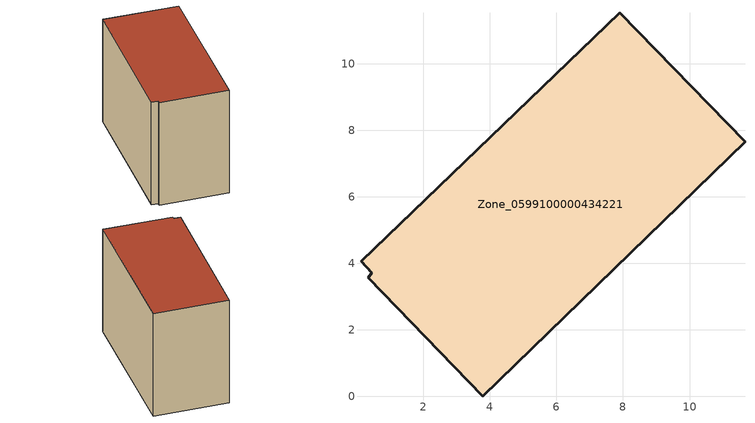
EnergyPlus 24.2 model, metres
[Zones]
Zone_0599100000434221
 floor ground (C_G): 0.34,3.57 0.45,3.71 0.14,4.06 7.91,11.54 11.67,7.65 3.79,0 z0
 wall outside (C_F): 3.79,0 11.67,7.65 7.91,11.54 0.14,4.06 0.45,3.71 0.34,3.57 3.79,0 z0:8.27
 roof outside (C_R): 0.45,3.71 0.34,3.57 3.79,0 11.67,7.65 7.91,11.54 0.14,4.06 z8.27
[BUILDING]
Pand.0599100000434221: North Axis=0; Terrain=City; Loads Convergence Tolerance Value=0.04; Temperature Convergence Tolerance Value=0.4; Solar Distribution=FullExterior; Maximum Number of Warmup Days=25; Minimum Number of Warmup Days=1
[Site:Location]
Rotterdam.The.Hague.AP_ZH_NLD Design_Conditions: Latitude=51.96; Longitude=4.45; Time Zone=1; Elevation=-4.5
[SITE:GROUNDTEMPERATURE:BUILDINGSURFACE]
18, 18, 18, 18, 18, 18, 18, 18, 18, 18, 18, 18
[MATERIAL] Thermal Absorptance=0.9; Solar Absorptance=0.7; Visible Absorptance=0.7
Name | Roughness | Thickness | Conductivity | Density | Specific Heat
G.TI.2006-2014 | MediumSmooth | 0.15 | 0.06 | 540 | 1210
F.TI.2006-2014 | Rough | 0.3 | 0.12 | 1920 | 840
R.TI.2006-2014 | MediumRough | 0.2 | 0.08 | 1500 | 1000
[CONSTRUCTION]
C_G: G.TI.2006-2014
C_F: F.TI.2006-2014
C_R: R.TI.2006-2014
[ZONE]
Zone_0599100000434221: Type=1; Multiplier=1; Ceiling Height=Autocalculate; Volume=Autocalculate; Floor Area=autocalculate; Part of Total Floor Area=Yes
[ZONEINFILTRATION:DESIGNFLOWRATE]
Infil_Zone_0599100000434221: Zone or ZoneList or Space or SpaceList=Zone_0599100000434221; Schedule=AlwaysOn; Design Flow Rate Calculation Method=Flow/Area; Flow Rate per Floor Area=0.0015; Constant Term Coefficient=1; Temperature Term Coefficient=0; Velocity Term Coefficient=0; Velocity Squared Term Coefficient=0
[HVACTEMPLATE:ZONE:IDEALLOADSAIRSYSTEM]
Zone_0599100000434221: Maximum Heating Supply Air Temperature=50; Minimum Cooling Supply Air Temperature=13; Maximum Heating Supply Air Humidity Ratio=0.0156; Minimum Cooling Supply Air Humidity Ratio=0.0077; Heating Limit=NoLimit; Cooling Limit=NoLimit; Dehumidification Control Type=ConstantSensibleHeatRatio; Cooling Sensible Heat Ratio=0.7; Dehumidification Setpoint=60; Humidification Control Type=None; Humidification Setpoint=30; Outdoor Air Method=None; Outdoor Air Flow Rate per Person=0.00944; Outdoor Air Flow Rate per Zone Floor Area=0; Outdoor Air Flow Rate per Zone=0; Demand Controlled Ventilation Type=None; Outdoor Air Economizer Type=NoEconomizer; Heat Recovery Type=None; Sensible Heat Recovery Effectiveness=0.7; Latent Heat Recovery Effectiveness=0.65
[ZONECONTROL:THERMOSTAT]
ThermostatControl_Zone_0599100000434221: Zone or ZoneList=Zone_0599100000434221; Control Type Schedule=DualSetpointControlType; Control 1=Thermostat_Zone_0599100000434221; Temperature Difference Between Cutout And Setpoint=0
[THERMOSTATSETPOINT:DUALSETPOINT]
Thermostat_Zone_0599100000434221: Heating Setpoint Temperature Schedule=HeatingSetpoint_Zone_0599100000434221; Cooling Setpoint Temperature Schedule=CoolingSetpoint_Zone_0599100000434221
[SCHEDULE:COMPACT]
HeatingSetpoint_Zone_0599100000434221: Through: 12/31, For: AllDays, Until: 24:00, 21
CoolingSetpoint_Zone_0599100000434221: Through: 12/31, For: AllDays, Until: 24:00, 24
DualSetpointControlType: Through: 12/31, For: AllDays, Until: 24:00, 4
AlwaysOn: Through: 12/31, For: AllDays, Until: 24:00, 1
